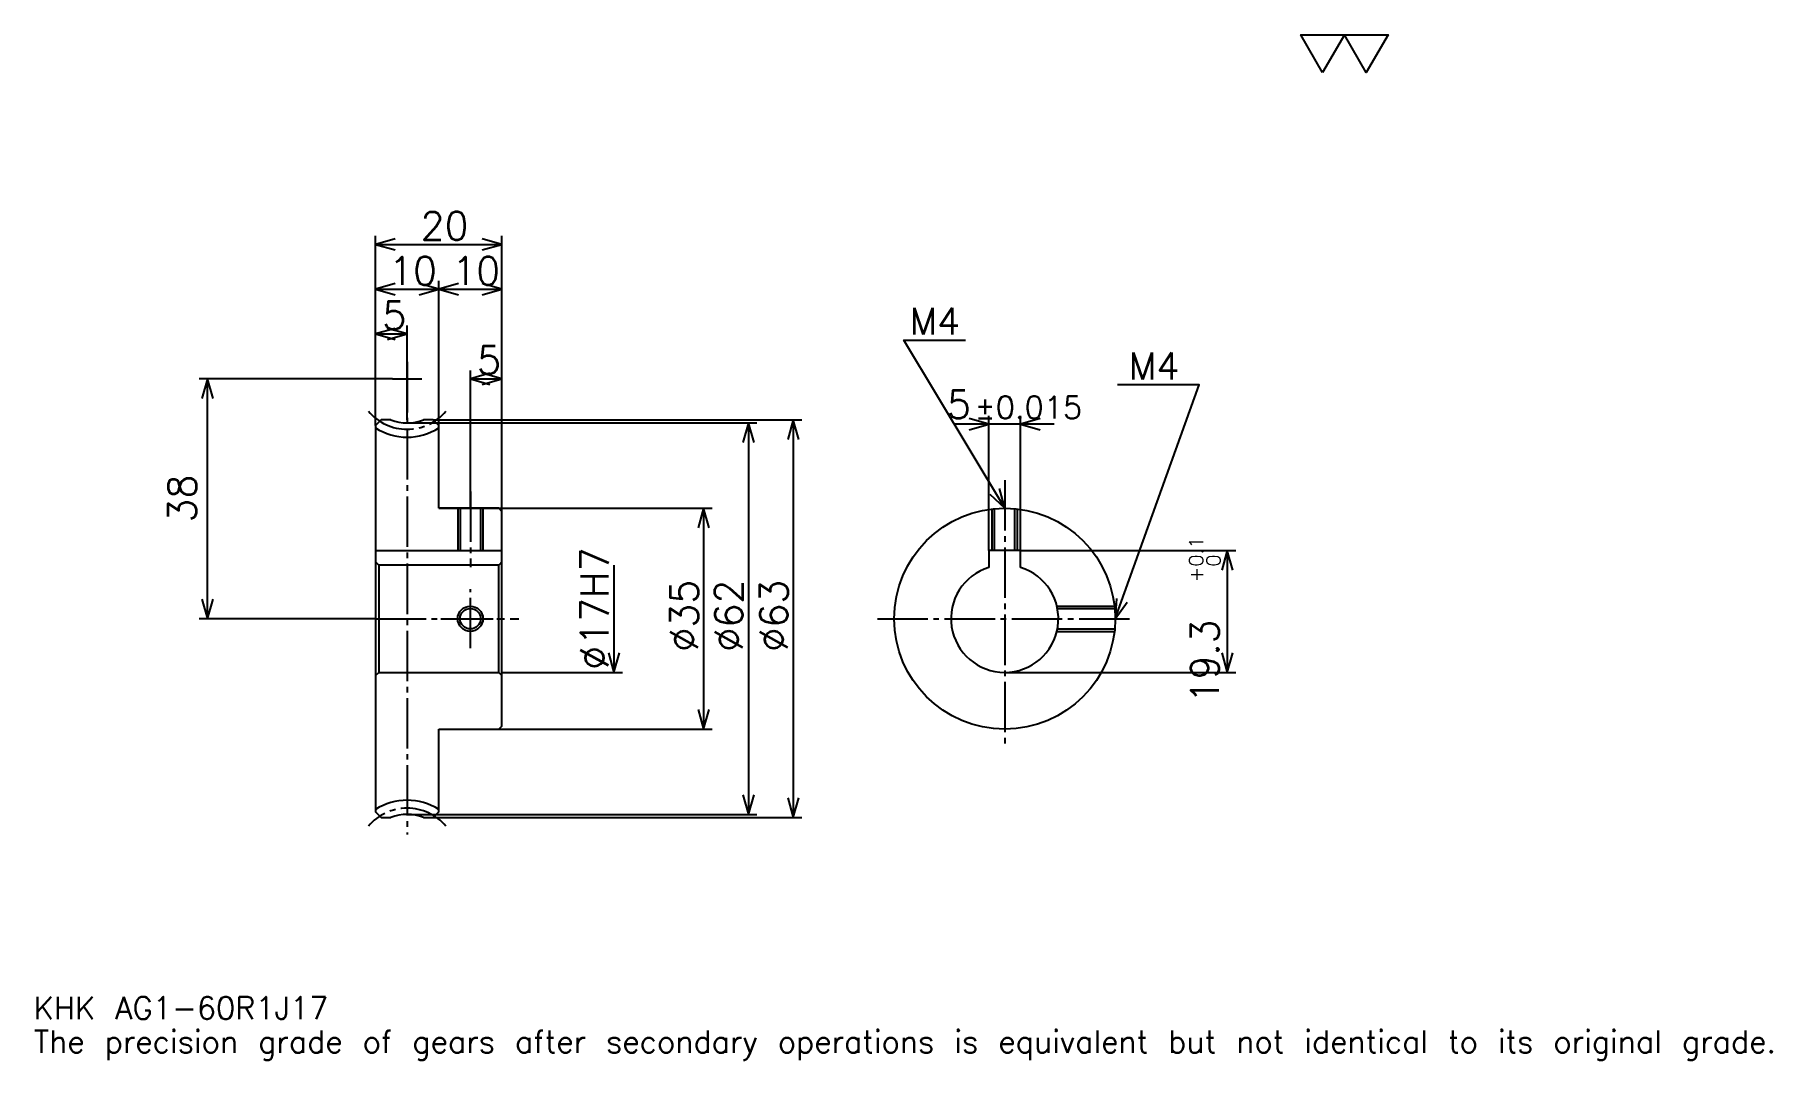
# Model space of a CAD drawing. Extents: x 9 to 284, y 3 to 166.
import ezdxf

# ---------------------------------------------------------------- set-up
doc = ezdxf.new("R2010")
doc.units = 0
doc.linetypes.add('DASHDOT', pattern=[10.645162, 7.983871, -0.887097, 0.887097, -0.887097])
doc.layers.get('0').update_dxf_attribs({"linetype": 'CONTINUOUS'})
doc.layers.add('DASHDOT', color=6, linetype='DASHDOT')
doc.styles.add('KANJI', font='TXT', dxfattribs={"bigfont": 'BIGFONT'})

msp = doc.modelspace()

# ---------------------------------------------------------------- linework, layer by layer
at = {"color": 5}
for p, q in [((62.983868, 104.685486), (62.983868, 133.806458)), ((62.983868, 132.4758), (82.983871, 132.4758)), ((82.983871, 104.685486), (82.983871, 133.806458)), ((72.983871, 104.685486), (72.983871, 126.709686)), ((62.983868, 125.379036), (72.983871, 125.379036)), ((72.983871, 125.379036), (82.983871, 125.379036)), ((62.983868, 118.282257), (67.983871, 118.282257)), ((67.983871, 104.685486), (67.983871, 119.612907)), ((65.645157, 111.185486), (35.040318, 111.185486)), ((36.370964, 73.185486), (36.370964, 111.185486)), ((77.983871, 104.685486), (77.983871, 112.516129)), ((77.983871, 111.185486), (82.983871, 111.185486)), ((62.983868, 103.798386), (62.983868, 104.685486)), ((72.096771, 104.685486), (82.983871, 104.685486)), ((72.983871, 103.798386), (72.983871, 104.685486)), ((77.983871, 90.685486), (77.983871, 104.685486)), ((77.983871, 90.685486), (77.983871, 104.685486)), ((82.983871, 104.685486), (130.443542, 104.685486)), ((82.983871, 90.185486), (82.983871, 104.685486)), ((129.1129, 104.685486), (129.1129, 41.685486)), ((160.080643, 83.985489), (160.080643, 105.322586)), ((165.080643, 83.985489), (165.080643, 105.322586)), ((67.983871, 104.185486), (82.983871, 104.185486)), ((82.983871, 104.185486), (123.346771, 104.185486)), ((122.016129, 104.185486), (122.016129, 42.185486)), ((170.403214, 103.991936), (154.758057, 103.991936)), ((72.983871, 90.685486), (82.983871, 90.685486)), ((82.983871, 90.685486), (116.25, 90.685486)), ((114.919357, 90.685486), (114.919357, 55.685486)), ((165.080643, 83.985489), (199.153229, 83.985489)), ((197.822586, 83.985489), (197.822586, 64.685486)), ((100.7258, 81.685486), (100.7258, 64.685486)), ((62.983868, 73.185486), (35.040321, 73.185486)), ((82.983871, 64.685486), (102.05645, 64.685486)), ((162.580643, 64.685486), (199.153229, 64.685486)), ((72.983871, 55.685486), (82.983871, 55.685486)), ((82.983871, 55.685486), (116.25, 55.685486)), ((67.983871, 42.185486), (82.983871, 42.185486)), ((72.096771, 41.685486), (82.983871, 41.685486)), ((82.983871, 42.185486), (123.346771, 42.185486)), ((82.983871, 41.685486), (130.443542, 41.685486))]:
    msp.add_line(p, q, dxfattribs=at)
at = {"color": 4}
for p, q in [((62.983868, 83.985489), (82.983871, 83.985489)), ((82.983871, 82.185486), (82.483871, 81.685486)), ((62.983868, 64.185486), (63.483868, 64.685486)), ((82.983871, 64.185486), (82.483871, 64.685486))]:
    msp.add_line(p, q, dxfattribs=at)
at = {"color": 7}
msp.add_lwpolyline([(212.903229, 159.677414), (209.443558, 165.674194), (223.282257, 165.674194), (219.822586, 159.677414), (216.3629, 165.674194), (212.903229, 159.677414)], dxfattribs=at)
at = {"color": 5}
for points in [[(66.088707, 133.3629), (62.983868, 132.4758), (66.088707, 131.588715)], [(79.879028, 131.588715), (82.983871, 132.4758), (79.879028, 133.3629)], [(66.088707, 126.266129), (62.983868, 125.379036), (66.088707, 124.491943)], [(69.879028, 124.491943), (72.983871, 125.379036), (69.879028, 126.266129)], [(76.088707, 126.266129), (72.983871, 125.379036), (76.088707, 124.491943)], [(79.879028, 124.491943), (82.983871, 125.379036), (79.879028, 126.266129)], [(66.088707, 119.169357), (62.983868, 118.282257), (66.088707, 117.395164)], [(64.879028, 117.395164), (67.983871, 118.282257), (64.879028, 119.169357)], [(162.580643, 90.685486), (146.6129, 117.298386), (156.370972, 117.298386)], [(37.25806, 108.080643), (36.370964, 111.185486), (35.483868, 108.080643)], [(81.088707, 112.072586), (77.983871, 111.185486), (81.088707, 110.298386)], [(79.879028, 110.298386), (82.983871, 111.185486), (79.879028, 112.072586)], [(180.080643, 73.185486), (193.3871, 110.201614), (180.435486, 110.201614)], [(130, 101.580643), (129.1129, 104.685486), (128.2258, 101.580643)], [(156.9758, 103.104843), (160.080643, 103.991936), (156.9758, 104.879028)], [(168.185471, 104.879028), (165.080643, 103.991936), (168.185471, 103.104843)], [(122.903221, 101.080643), (122.016129, 104.185486), (121.129028, 101.080643)], [(160.222534, 92.891457), (162.580643, 90.685486), (161.743896, 93.804276)], [(115.80645, 87.58065), (114.919357, 90.685486), (114.032257, 87.58065)], [(198.709686, 80.880646), (197.822586, 83.985489), (196.935486, 80.880646)], [(35.483868, 76.290321), (36.370964, 73.185486), (37.25806, 76.290321)], [(180.296158, 76.407364), (180.080643, 73.185486), (181.965759, 75.807182)], [(99.838707, 67.790321), (100.7258, 64.685486), (101.6129, 67.790321)], [(196.935486, 67.790329), (197.822586, 64.685486), (198.709686, 67.790329)], [(114.032257, 58.790325), (114.919357, 55.685486), (115.80645, 58.790325)], [(121.129028, 45.290325), (122.016129, 42.185486), (122.903221, 45.290325)], [(128.2258, 44.790325), (129.1129, 41.685486), (130, 44.790325)]]:
    msp.add_lwpolyline(points, dxfattribs=at)
at = {"color": 4}
for points in [[(65.385788, 104.685486), (63.870964, 104.685486), (62.983868, 103.798386), (62.983868, 64.185486)], [(72.983871, 90.685486), (72.983871, 103.798386), (72.096771, 104.685486), (70.581947, 104.685486)], [(72.983871, 55.685486), (82.483871, 55.685486), (82.983871, 56.185486), (82.983871, 90.185486), (82.483871, 90.685486), (72.983871, 90.685486)], [(75.983871, 90.685486), (75.983871, 83.985489)], [(76.363869, 90.685486), (76.363869, 83.985489)], [(79.603867, 90.685486), (79.603867, 83.985489)], [(79.983871, 90.685486), (79.983871, 83.985489)], [(160.580643, 83.985489), (160.580643, 90.570824)], [(160.960632, 83.985489), (160.960632, 90.610344)], [(164.200638, 83.985489), (164.200638, 90.610344)], [(164.580643, 83.985489), (164.580643, 90.570824)], [(165.080643, 81.309525), (165.080643, 83.985489), (160.080643, 83.985489), (160.080643, 81.309525)], [(62.983868, 82.185486), (63.483868, 81.685486), (63.483868, 64.685486), (82.483871, 64.685486), (82.483871, 81.685486), (63.483868, 81.685486)], [(170.841995, 75.185486), (179.965973, 75.185486)], [(170.924835, 74.805489), (180.005493, 74.805489)], [(170.924835, 71.565483), (180.005493, 71.565483)], [(170.841995, 71.185486), (179.965973, 71.185486)], [(62.983868, 64.185486), (62.983868, 42.572582), (63.870964, 41.685486), (65.385788, 41.685486)], [(70.581947, 41.685486), (72.096771, 41.685486), (72.983871, 42.572582), (72.983871, 55.685486)]]:
    msp.add_lwpolyline(points, dxfattribs=at)
for centre, radius in [((162.580643, 73.185486), 17.5), ((77.983871, 73.185486), 1.62)]:
    msp.add_circle(centre, radius, dxfattribs=at)
at = {"color": 7}
msp.add_circle((77.983871, 73.185486), 2, dxfattribs=at)
at = {"color": 4}
for centre, radius, start, end in [((67.983871, 111.185486), 7, 248.21321192, 291.78678997), ((67.983871, 111.185486), 9.25, 237.27955407, 302.72044593), ((162.580643, 73.185486), 8.5, 107.10463483, 72.89536517), ((67.983871, 35.185486), 9.25, 57.27955407, 122.72044593), ((67.983871, 35.185486), 7, 68.21321003, 111.78678808)]:
    msp.add_arc(centre, radius, start, end, dxfattribs=at)
at = {"layer": 'DASHDOT', "color": 7}
for p, q in [((67.983871, 113.846771), (67.983871, 39.024197)), ((65.645157, 111.185486), (70.322578, 111.185486)), ((162.580643, 95.120972), (162.580643, 53.024193)), ((62.983868, 73.185486), (85.645157, 73.185486)), ((142.419357, 73.185486), (182.741928, 73.185486))]:
    msp.add_line(p, q, dxfattribs=at)
for points in [[(77.983871, 93.346779), (77.983871, 81.324196)], [(77.983871, 68.524193), (77.983871, 77.846779)], [(73.322578, 73.185486), (82.645157, 73.185486)]]:
    msp.add_lwpolyline(points, dxfattribs=at)
for centre, start, end in [((67.983871, 111.185486), 219.99999247, 320.00000953), ((67.983871, 35.185486), 39.99999047, 140.00000753)]:
    msp.add_arc(centre, 8, start, end, dxfattribs=at)

# ---------------------------------------------------------------- texts
at = {"color": 7, "style": 'KANJI'}
for s, height, p in [('20', 4.435484, (70.1008, 133.185486)), ('10', 4.435484, (65.1008, 126.088715)), ('10', 4.435484, (75.1008, 126.088715)), ('5', 4.435484, (64.042336, 118.991943)), ('M4', 4.258065, (147.5, 118.185486)), ('5', 4.435484, (79.042336, 111.895164)), ('M4', 4.258065, (182.209671, 111.088715)), ('5', 4.435484, (153.424927, 104.879028)), ('%%p0.015', 3.548387, (157.815506, 104.879028)), ('KHK AG1-60R1J17', 3.548387, (8.870968, 9.758064)), ('The precision grade of gears after secondary operations is equivalent but not identical to its original grade.', 3.548387, (8.870968, 4.435484))]:
    msp.add_text(s, height=height, dxfattribs=at).set_placement(p)
for s, height, p in [('38', 4.435484, (34.596771, 88.415321)), ('0.1', 2.217742, (194.008072, 81.440735)), ('%%c17H7', 4.435484, (99.838707, 65.090729)), ('0', 2.217742, (196.758072, 81.440735)), ('+', 2.217742, (194.008072, 78.956863)), ('%%c35', 4.435484, (114.032257, 67.973793)), ('%%c62', 4.435484, (121.129028, 67.973793)), ('%%c63', 4.435484, (128.2258, 67.973793)), ('19.3', 4.435484, (196.491943, 59.758331))]:
    msp.add_text(s, height=height, rotation=90, dxfattribs=at).set_placement(p)

doc.saveas('drawing.dxf')
